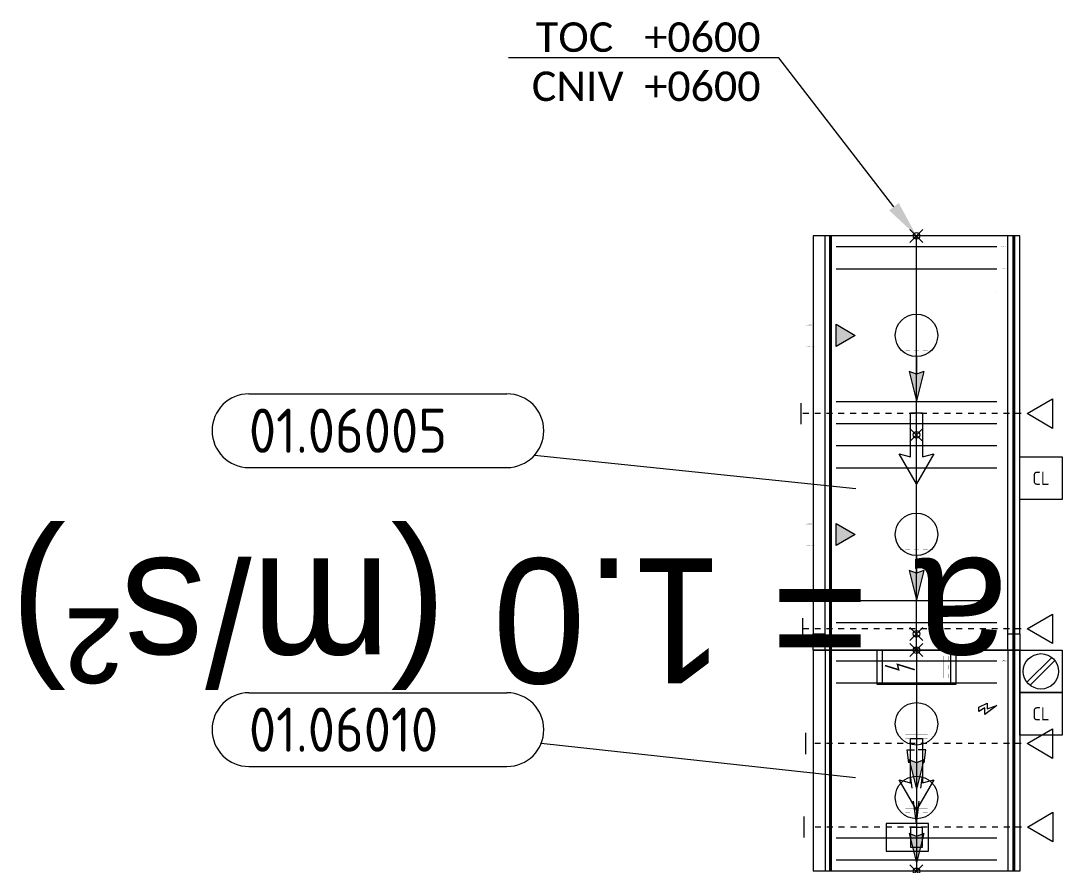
# Model space of a CAD drawing. Header units: millimetres. Extents: x -237058 to -184775, y -34272 to -10386.
# Drawn here: x -219351 to -215820, y -13257 to -10386 of the extents above; entities that cross this region are included whole.
import ezdxf
from ezdxf import colors
from ezdxf.entities.mleader import LeaderData, LeaderLine
from ezdxf.enums import TextEntityAlignment as Align
from ezdxf.math import Vec2, Vec3

# ---------------------------------------------------------------- set-up
doc = ezdxf.new("R2018")
doc.units = ezdxf.units.MM
doc.header["$PDMODE"] = 35
doc.header["$PDSIZE"] = 22
for name, color, linetype in [('0_SA-Comp_230V', 7, 'Continuous'), ('0_SA-Comp_ICE', 4, 'Continuous'), ('0_SA-Comp_Inther', 7, 'Continuous'), ('0_SA-Comp_Profinet', 7, 'Continuous'), ('0_TOC+0600_conv_ICE', 7, 'Continuous'), ('conv_accumulation', 3, 'Continuous'), ('conv_beltside', 74, 'Continuous'), ('conv_centerline', 140, 'Continuous'), ('conv_direction', 30, 'Continuous'), ('conv_e-side', 12, 'Continuous'), ('conv_nodes', 7, 'Continuous'), ('conv_POSNR', 3, 'Continuous'), ('conv_speeds', 7, 'Continuous'), ('conv_type', 7, 'Continuous')]:
    doc.layers.add(name, color=color, linetype=linetype)
doc.layers.add('conv_textures', color=7, linetype='Continuous', true_color=0x5a6e7e)
doc.styles.add('ICE_25', font='calibri.ttf', dxfattribs={"height": 25})
doc.styles.add('Int_Kader_2.0', font='calibri.ttf', dxfattribs={"height": 2})
doc.styles.get("Standard").update_dxf_attribs({"font": 'isocp.shx'})

# ---------------------------------------------------------------- blocks, each defined once
blk = doc.blocks.new('ICE_sub-block_balloon_S')
at = {"layer": 'conv_POSNR'}
for p, q in [((-437.5, 125), (437.5, 125)), ((-437.5, -125), (437.5, -125))]:
    blk.add_line(p, q, dxfattribs=at)
for centre, start, end in [((-437.5, 0), 90, 270), ((437.5, 0), 270, 90)]:
    blk.add_arc(centre, 125, start, end, dxfattribs=at)
blk = doc.blocks.new('ICE_sub-block_direction')
at = {"layer": 'conv_direction'}
for p, q in [((75, 20), (64.6, 58.6)), ((64.6, 58.6), (166.2, 0)), ((-75, -20), (-75, 20)), ((-75, 20), (75, 20)), ((166.2, 0), (64.6, -58.6)), ((75, -20), (-75, -20)), ((64.6, -58.6), (75, -20))]:
    blk.add_line(p, q, dxfattribs=at)
blk = doc.blocks.new('ICE_sub-block_accumulation')
at = {"layer": 'conv_accumulation'}
h = blk.add_hatch(color=256, dxfattribs=at)
h.dxf.hatch_style = 1
h.paths.add_polyline_path([(0, 65), (-37.5, 0), (37.5, 0)])
for p, q in [((-37.5, 0), (0, 65)), ((0, 65), (37.5, 0)), ((37.5, 0), (-37.5, 0))]:
    blk.add_line(p, q, dxfattribs=at)
blk = doc.blocks.new('power_supply_sign')
blk.add_lwpolyline([(0, 0), (30.5, 40.8), (8.7, 40.8), (20.3, 60.9), (5.8, 60.9), (-7.4, 32.6), (11.9, 32.6)], close=True)
blk = doc.blocks.new('*U242')
for p, q in [((0, 350), (0, 310)), ((1350, 350), (0, 350)), ((1350, 310), (1350, 350)), ((1350, 350), (1405, 350)), ((1405, 350), (1405, 310)), ((0, 310), (0, -310)), ((1350, 310), (0, 310)), ((1405, 310), (1350, 310)), ((1405, 310), (1405, -310)), ((0, -310), (0, -350)), ((1350, -310), (0, -310)), ((1350, -350), (1350, -310)), ((1405, -310), (1350, -310)), ((1405, -310), (1405, -350)), ((0, -350), (1350, -350)), ((1405, -350), (1350, -350))]:
    blk.add_line(p, q)
at = {"layer": 'conv_beltside', "const_width": 10}
for points in [[(0, -291.3), (1350, -291.3)], [(1350, -291.3), (1405, -291.3)]]:
    blk.add_lwpolyline(points, dxfattribs=at)
at = {"layer": 'conv_centerline'}
for p, q in [((1350, 0), (0, 0)), ((1405, 0), (1350, 0))]:
    blk.add_line(p, q, dxfattribs=at)
at = {"layer": 'conv_e-side', "const_width": 10}
for points in [[(0, 330), (1350, 330)], [(1350, 330), (1405, 330)]]:
    blk.add_lwpolyline(points, dxfattribs=at)
at = {"layer": 'conv_nodes'}
for p in [(675, 0), (0, 0), (1350, 0), (1405, 0)]:
    blk.add_point(p, dxfattribs=at)
at = {"layer": 'conv_POSNR'}
blk.add_line((744.3, -1295.5), (856.4, -205.8), dxfattribs=at)
at = {"layer": 'conv_textures'}
for p, q in [((37.5, 272.5), (37.5, -272.5)), ((112.5, 272.5), (112.5, -272.5)), ((562.5, 272.5), (562.5, -272.5)), ((637.5, 272.5), (637.5, -272.5)), ((712.5, 272.5), (712.5, -272.5)), ((787.5, 272.5), (787.5, -272.5)), ((1237.5, 272.5), (1237.5, -272.5)), ((1312.5, 272.5), (1312.5, -272.5))]:
    blk.add_line(p, q, dxfattribs=at)
at = {"xscale": -0.0009999999999999434, "yscale": 0.0009999999999999434, "zscale": 0.0009999999999999434, "rotation": 180}
blk.add_blockref('power_supply_sign', (187.5, 272.5), dxfattribs=at)
at = {"rotation": 90.00000000000001}
blk.add_blockref('ICE_sub-block_balloon_S', (660.8, -1826), dxfattribs=at)
at = {"layer": 'conv_accumulation'}
for p in [(337.5, -272.5), (1012.5, -272.5)]:
    blk.add_blockref('ICE_sub-block_accumulation', p, dxfattribs=at)
at = {"layer": 'conv_direction'}
blk.add_blockref('ICE_sub-block_direction', (675, 0), dxfattribs=at)
blk.add_blockref('ICE_sub-block_direction', (675, 0), dxfattribs=at)
at = {"layer": 'conv_POSNR', "flags": 8}
blk.add_attdef('position_number', (735.8, -2263.5), '', height=150, rotation=90, dxfattribs=at)
at = {"layer": 'conv_speeds', "lineweight": 30, "flags": 2}
for tag, p in [('v', (37.5, 310)), ('a', (112.5, 310))]:
    blk.add_attdef(tag, text='', height=25, rotation=270, dxfattribs=at).set_placement(p, align=Align.MIDDLE_LEFT)
at = {"layer": 'conv_type', "style": 'ICE_25', "flags": 10}
blk.add_attdef('identifier', (15, -342.5), '', height=25, dxfattribs=at)
blk = doc.blocks.new('*U243')
for p, q in [((0, 350), (750, 350)), ((0, 310), (0, 350)), ((750, 350), (750, 310)), ((0, 310), (750, 310)), ((0, -310), (0, 310)), ((750, 310), (750, -310)), ((0, -310), (750, -310)), ((0, -350), (0, -310)), ((750, -310), (750, -350)), ((0, -350), (750, -350))]:
    blk.add_line(p, q)
at = {"layer": 'conv_beltside', "const_width": 10}
blk.add_lwpolyline([(0, -291.2), (750, -291.2)], dxfattribs=at)
at = {"layer": 'conv_centerline'}
blk.add_line((0, 0), (750, 0), dxfattribs=at)
at = {"layer": 'conv_e-side', "const_width": 10}
blk.add_lwpolyline([(0, 330), (750, 330)], dxfattribs=at)
at = {"layer": 'conv_nodes'}
for p in [(0, 0), (750, 0)]:
    blk.add_point(p, dxfattribs=at)
at = {"layer": 'conv_POSNR'}
blk.add_line((315.9, -1272.3), (432.4, -206.9), dxfattribs=at)
at = {"layer": 'conv_textures'}
for p, q in [((37.5, 272.5), (37.5, -272.5)), ((112.5, 272.5), (112.5, -272.5)), ((637.5, 272.5), (637.5, -272.5)), ((712.5, 272.5), (712.5, -272.5))]:
    blk.add_line(p, q, dxfattribs=at)
at = {"xscale": -1, "rotation": 180}
blk.add_blockref('power_supply_sign', (187.5, 272.5), dxfattribs=at)
at = {"rotation": 90.00000000000001}
blk.add_blockref('ICE_sub-block_balloon_S', (269.8, -1826), dxfattribs=at)
at = {"layer": 'conv_direction'}
blk.add_blockref('ICE_sub-block_direction', (375, 0), dxfattribs=at)
blk.add_blockref('ICE_sub-block_direction', (375, 0), dxfattribs=at)
at = {"layer": 'conv_POSNR', "flags": 8}
blk.add_attdef('position_number', (344.8, -2263.5), '', height=150, rotation=90, dxfattribs=at)
at = {"layer": 'conv_speeds', "lineweight": 30, "flags": 2}
for tag, p in [('a', (112.5, 310)), ('v', (37.5, 310))]:
    blk.add_attdef(tag, text='', height=25, rotation=270, dxfattribs=at).set_placement(p, align=Align.MIDDLE_LEFT)
at = {"layer": 'conv_type', "style": 'ICE_25', "flags": 10}
blk.add_attdef('identifier', (15, -342.5), '', height=25, dxfattribs=at)
blk = doc.blocks.new('*U45')
at = {"ltscale": 0.5}
blk.add_lwpolyline([(-72, 72), (72, 72), (72, -72), (-72, -72)], close=True, dxfattribs=at)
at = {"insert": (0, 0), "char_height": 45, "width": 90.621, "attachment_point": 5, "rotation": 90}
blk.add_mtext('\\pxqc;CL', dxfattribs=at)
at = {"lineweight": 30}
for tag, p in [('EPLAN_REF', (36, 97)), ('FUNC_REF', (-36, 97))]:
    blk.add_attdef(tag, text='', height=50, rotation=90, dxfattribs=at).set_placement(p, align=Align.MIDDLE_LEFT)
blk = doc.blocks.new('*U230')
at = {"color": 30, "true_color": 0xf8991e}
for points in [[(57.5, 135), (-57.5, 135), (-57.5, -135), (57.5, -135)], [(57.5, 135), (-57.5, 135), (-57.5, 115), (57.5, 115)], [(57.5, -115), (-57.5, -115), (-57.5, -135), (57.5, -135)]]:
    blk.add_lwpolyline(points, close=True, dxfattribs=at)
at = {"ltscale": 0.5, "const_width": 1}
for points in [[(-22.5, 107), (-37.5, 107)], [(7.5, 107), (-7.5, 107)], [(37.5, 107), (22.5, 107)], [(37.5, 92), (-37.5, 92)]]:
    blk.add_lwpolyline(points, dxfattribs=at)
at = {"color": 3, "const_width": 5}
blk.add_lwpolyline([(-5.2, -107), (9.2, -60.4), (-9.2, -64.6), (9, -5.8)], dxfattribs=at)
at = {"lineweight": 30, "flags": 6}
for tag, p in [('FUNC_REF', (-36, -375)), ('EPLAN_REF', (36, -375))]:
    blk.add_attdef(tag, text='', height=50, rotation=90, dxfattribs=at).set_placement(p, align=Align.MIDDLE_RIGHT)
blk = doc.blocks.new('*U104')
at = {"ltscale": 0.5}
h = blk.add_hatch(color=256, dxfattribs=at)
h.dxf.hatch_style = 1
h.paths.add_polyline_path([(132, 0), (122, -25), (222, 0), (122, 25)])
blk.add_line((72, 0), (132, 0))
for p, q in [((122, 25), (132, 0)), ((122, 25), (222, 0)), ((132, 0), (122, -25)), ((122, -25), (222, 0))]:
    blk.add_line(p, q, dxfattribs=at)
at = {"ltscale": 0.5, "const_width": 1}
for points in [[(36, -37.5), (36, 37.5)], [(51, 22.5), (51, 37.5)], [(51, -7.5), (51, 7.5)], [(51, -37.5), (51, -22.5)]]:
    blk.add_lwpolyline(points, dxfattribs=at)
blk.add_circle((0, 0), 72)
at = {"lineweight": 30}
for tag, p in [('FUNC_REF', (-36, -375)), ('EPLAN_REF', (36, -375))]:
    blk.add_attdef(tag, text='', height=50, rotation=90, dxfattribs=at).set_placement(p, align=Align.MIDDLE_RIGHT)
blk = doc.blocks.new('*U105')
at = {"ltscale": 0.5}
h = blk.add_hatch(color=256, dxfattribs=at)
h.dxf.hatch_style = 1
h.paths.add_polyline_path([(132, 0), (122, -25), (222, 0), (122, 25)])
blk.add_line((72, 0), (132, 0))
for p, q in [((122, 25), (132, 0)), ((122, 25), (222, 0)), ((132, 0), (122, -25)), ((122, -25), (222, 0))]:
    blk.add_line(p, q, dxfattribs=at)
at = {"ltscale": 0.5, "const_width": 1}
for points in [[(36, -37.5), (36, 37.5)], [(51, 22.5), (51, 37.5)], [(51, -7.5), (51, 7.5)], [(51, -37.5), (51, -22.5)]]:
    blk.add_lwpolyline(points, dxfattribs=at)
blk.add_circle((0, 0), 72)
at = {"lineweight": 30}
for tag, p in [('FUNC_REF', (-36, -375)), ('EPLAN_REF', (36, -375))]:
    blk.add_attdef(tag, text='', height=50, rotation=90, dxfattribs=at).set_placement(p, align=Align.MIDDLE_RIGHT)
blk = doc.blocks.new('*U107')
at = {"ltscale": 0.5}
for p, q in [((-50, 86.6), (50, 86.6)), ((0, 0), (-50, 86.6)), ((50, 86.6), (0, 0)), ((36, -766.5), (-36, -766.5))]:
    blk.add_line(p, q, dxfattribs=at)
for p, q in [((0, -20), (0, -40)), ((0, -60), (0, -80)), ((0, -100), (0, -120)), ((0, -140), (0, -160)), ((0, -180), (0, -200)), ((0, -220), (0, -240)), ((0, -260), (0, -280)), ((0, -300), (0, -320)), ((0, -340), (0, -360)), ((0, -380), (0, -400)), ((0, -420), (0, -440)), ((0, -460), (0, -480)), ((0, -500), (0, -520)), ((0, -540), (0, -560)), ((0, -580), (0, -600)), ((0, -620), (0, -640)), ((0, -660), (0, -680)), ((0, -700), (0, -720)), ((0, -740), (0, -760))]:
    blk.add_line(p, q)
at = {"lineweight": 30}
for tag, p in [('FUNC_REF', (-36, 111.6)), ('EPLAN_REF', (36, 111.6))]:
    blk.add_attdef(tag, text='', height=50, rotation=90, dxfattribs=at).set_placement(p, align=Align.MIDDLE_LEFT)
blk = doc.blocks.new('*U106')
at = {"ltscale": 0.5}
for p, q in [((-50, 86.6), (50, 86.6)), ((0, 0), (-50, 86.6)), ((50, 86.6), (0, 0)), ((36, -760.8), (-36, -760.8))]:
    blk.add_line(p, q, dxfattribs=at)
for p, q in [((0, -20), (0, -40)), ((0, -60), (0, -80)), ((0, -100), (0, -120)), ((0, -140), (0, -160)), ((0, -180), (0, -200)), ((0, -220), (0, -240)), ((0, -260), (0, -280)), ((0, -300), (0, -320)), ((0, -340), (0, -360)), ((0, -380), (0, -400)), ((0, -420), (0, -440)), ((0, -460), (0, -480)), ((0, -500), (0, -520)), ((0, -540), (0, -560)), ((0, -580), (0, -600)), ((0, -620), (0, -640)), ((0, -660), (0, -680)), ((0, -700), (0, -720)), ((0, -740), (0, -760))]:
    blk.add_line(p, q)
at = {"lineweight": 30}
for tag, p in [('FUNC_REF', (-36, 111.6)), ('EPLAN_REF', (36, 111.6))]:
    blk.add_attdef(tag, text='', height=50, rotation=90, dxfattribs=at).set_placement(p, align=Align.MIDDLE_LEFT)
blk = doc.blocks.new('*U103')
for p, q in [((36.8, -47.4), (-47.4, 36.8)), ((47.4, -36.8), (-36.8, 47.4))]:
    blk.add_line(p, q)
at = {"ltscale": 0.5}
blk.add_lwpolyline([(-72, 72), (72, 72), (72, -72), (-72, -72)], close=True, dxfattribs=at)
blk.add_circle((0, 0), 60)
at = {"lineweight": 30}
for tag, p in [('EPLAN_REF', (36, 97)), ('FUNC_REF', (-36, 97))]:
    blk.add_attdef(tag, text='', height=50, rotation=90, dxfattribs=at).set_placement(p, align=Align.MIDDLE_LEFT)
blk = doc.blocks.new('*U108')
at = {"ltscale": 0.5}
for p, q in [((-50, 86.6), (50, 86.6)), ((0, 0), (-50, 86.6)), ((50, 86.6), (0, 0)), ((36, -756.6), (-36, -756.6))]:
    blk.add_line(p, q, dxfattribs=at)
for p, q in [((0, -20), (0, -40)), ((0, -60), (0, -80)), ((0, -100), (0, -120)), ((0, -140), (0, -160)), ((0, -180), (0, -200)), ((0, -220), (0, -240)), ((0, -260), (0, -280)), ((0, -300), (0, -320)), ((0, -340), (0, -360)), ((0, -380), (0, -400)), ((0, -420), (0, -440)), ((0, -460), (0, -480)), ((0, -500), (0, -520)), ((0, -540), (0, -560)), ((0, -580), (0, -600)), ((0, -620), (0, -640)), ((0, -660), (0, -680)), ((0, -700), (0, -720))]:
    blk.add_line(p, q)
at = {"lineweight": 30}
for tag, p in [('FUNC_REF', (14, 111.6)), ('EPLAN_REF', (86, 111.6))]:
    blk.add_attdef(tag, text='', height=50, rotation=90, dxfattribs=at).set_placement(p, align=Align.MIDDLE_LEFT)
blk = doc.blocks.new('*U109')
at = {"ltscale": 0.5}
h = blk.add_hatch(color=256, dxfattribs=at)
h.dxf.hatch_style = 1
h.paths.add_polyline_path([(132, 0), (122, -25), (222, 0), (122, 25)])
blk.add_line((72, 0), (132, 0))
for p, q in [((122, 25), (132, 0)), ((122, 25), (222, 0)), ((132, 0), (122, -25)), ((122, -25), (222, 0))]:
    blk.add_line(p, q, dxfattribs=at)
at = {"ltscale": 0.5, "const_width": 1}
for points in [[(36, -37.5), (36, 37.5)], [(51, 22.5), (51, 37.5)], [(51, -7.5), (51, 7.5)], [(51, -37.5), (51, -22.5)]]:
    blk.add_lwpolyline(points, dxfattribs=at)
blk.add_circle((0, 0), 72)
at = {"lineweight": 30}
for tag, p in [('FUNC_REF', (-36, -377.9)), ('EPLAN_REF', (36, -377.9))]:
    blk.add_attdef(tag, text='', height=50, rotation=90, dxfattribs=at).set_placement(p, align=Align.MIDDLE_RIGHT)
blk = doc.blocks.new('*U310')
for p, q in [((0, 296.9), (25, 296.9)), ((5.4, 253.5), (0, 296.9)), ((62.5, 296.9), (37.5, 296.9)), ((57.1, 253.5), (62.5, 296.9)), ((16.3, 166.6), (10.9, 210.1)), ((46.2, 166.6), (51.6, 210.1)), ((31.2, 46.9), (21.7, 123.2)), ((31.2, 46.9), (40.8, 123.2))]:
    blk.add_line(p, q)
for points in [[(-72, -46.9), (72, -46.9), (72, 46.9), (-72, 46.9)], [(50, 34.4), (50, -34.4), (12.5, -34.4), (12.5, 34.4)]]:
    blk.add_lwpolyline(points, close=True)
at = {"lineweight": 30, "flags": 78}
for tag, p in [('FUNC_REF', (519, 165.3)), ('EPLAN_REF', (519, 93.3))]:
    blk.add_attdef(tag, text='', height=50, dxfattribs=at).set_placement(p, align=Align.MIDDLE_LEFT)
blk = doc.blocks.new('*U309')
at = {"ltscale": 0.5}
for p, q in [((-50, 86.6), (50, 86.6)), ((0, 0), (-50, 86.6)), ((50, 86.6), (0, 0)), ((36, -750), (-36, -750))]:
    blk.add_line(p, q, dxfattribs=at)
for p, q in [((0, -20), (0, -40)), ((0, -60), (0, -80)), ((0, -100), (0, -120)), ((0, -140), (0, -160)), ((0, -180), (0, -200)), ((0, -220), (0, -240)), ((0, -260), (0, -280)), ((0, -300), (0, -320)), ((0, -340), (0, -360)), ((0, -380), (0, -400)), ((0, -420), (0, -440)), ((0, -460), (0, -480)), ((0, -500), (0, -520)), ((0, -540), (0, -560)), ((0, -580), (0, -600)), ((0, -620), (0, -640)), ((0, -660), (0, -680)), ((0, -700), (0, -720))]:
    blk.add_line(p, q)
at = {"lineweight": 30, "flags": 54}
for tag, p in [('FUNC_REF', (14, 111.6)), ('EPLAN_REF', (86, 111.6))]:
    blk.add_attdef(tag, text='', height=50, rotation=90, dxfattribs=at).set_placement(p, align=Align.MIDDLE_LEFT)

msp = doc.modelspace()

# ---------------------------------------------------------------- block references
at = {"layer": '0_SA-Comp_230V', "rotation": 270}
for name, p in [('*U230', (-216314.1, -12578.2)), ('*U103', (-215892.1, -12592.7))]:
    msp.add_blockref(name, p, dxfattribs=at)
at = {"layer": '0_SA-Comp_ICE'}
ref = msp.add_blockref('*U104', (-216314.1, -11453.2), dxfattribs=dict(at, rotation=270))
lines = msp.add_mtext('M1_0106005', dxfattribs={"layer": '0', "insert": (-216689.1, -11417.2), "char_height": 2.5, "attachment_point": 1})
ref.add_attrib('FUNC_REF', '', (-216689.1, -11417.2), dxfattribs={"flags": 74}).embed_mtext(lines)
lines = msp.add_mtext('=Z01+06005-502M2', dxfattribs={"layer": '0', "insert": (-216689.1, -11489.2), "char_height": 2.5, "attachment_point": 1})
ref.add_attrib('EPLAN_REF', '', (-216689.1, -11489.2), dxfattribs={"flags": 74}).embed_mtext(lines)
at = {"layer": '0_SA-Comp_ICE', "rotation": 270}
for name, p in [('*U107', (-215939.1, -11718.7)), ('*U106', (-215939.1, -12448.7)), ('*U109', (-216314.1, -12770.7)), ('*U109', (-216314.1, -13020.7)), ('*U108', (-215938, -13120.7))]:
    msp.add_blockref(name, p, dxfattribs=at)
at = {"layer": '0_SA-Comp_ICE'}
ref = msp.add_blockref('*U105', (-216314.1, -12128.2), dxfattribs=dict(at, rotation=270))
lines = msp.add_mtext('M2_0106005', dxfattribs={"layer": '0', "insert": (-216689.1, -12092.2), "char_height": 2.5, "attachment_point": 1})
ref.add_attrib('FUNC_REF', '', (-216689.1, -12092.2), dxfattribs={"flags": 74}).embed_mtext(lines)
lines = msp.add_mtext('=Z01+06005-502M7', dxfattribs={"layer": '0', "insert": (-216689.1, -12164.2), "char_height": 2.5, "attachment_point": 1})
ref.add_attrib('EPLAN_REF', '', (-216689.1, -12164.2), dxfattribs={"flags": 74}).embed_mtext(lines)
at = {"layer": '0_SA-Comp_Inther', "rotation": 270}
msp.add_blockref('*U309', (-215939.1, -12837.8), dxfattribs=at)
at = {"layer": '0_SA-Comp_Profinet', "rotation": 270}
for p in [(-215892.1, -11937.7), (-215892.1, -12736.7)]:
    msp.add_blockref('*U45', p, dxfattribs=at)
at = {"layer": '0_SA-Comp_Profinet'}
msp.add_blockref('*U310', (-216345.4, -13156), dxfattribs=at)
at = {"layer": '0_TOC+0600_conv_ICE'}
ref = msp.add_blockref('*U242', (-216314.1, -11115.7), dxfattribs=dict(at, rotation=270))
ref.add_attrib('position_number', '01.06005', (-218577.6, -11851.5), dxfattribs={"layer": 'conv_POSNR', "height": 150})
lines = msp.add_mtext('v = 0.70 (m/s)', dxfattribs={"layer": 'conv_speeds', "insert": (-216004.1, -11153.2), "char_height": 2.5, "attachment_point": 1, "rotation": 180})
ref.add_attrib('v', '', (-216004.1, -11153.2)).embed_mtext(lines)
lines = msp.add_mtext('a = 1.0 (m/s²)', dxfattribs={"layer": 'conv_speeds', "insert": (-216004.1, -11228.2), "char_height": 2.5, "attachment_point": 1, "rotation": 180})
ref.add_attrib('a', '', (-216004.1, -11228.2)).embed_mtext(lines)
ref = msp.add_blockref('*U243', (-216314.1, -12520.7), dxfattribs=dict(at, rotation=270))
ref.add_attrib('position_number', '01.06010', (-218577.6, -12865.4), dxfattribs={"layer": 'conv_POSNR', "height": 150})
lines = msp.add_mtext('v= 0.70 (m/s)', dxfattribs={"layer": 'conv_speeds', "insert": (-216004.1, -12558.2), "char_height": 2.5, "attachment_point": 1, "rotation": 180})
ref.add_attrib('v', '', (-216004.1, -12558.2)).embed_mtext(lines)
lines = msp.add_mtext('a = 1.0 (m/s²) ', dxfattribs={"layer": 'conv_speeds', "insert": (-216004.1, -12633.2), "char_height": 423.372, "attachment_point": 1, "rotation": 180})
ref.add_attrib('a', '', (-216004.1, -12633.2)).embed_mtext(lines)

# ---------------------------------------------------------------- leaders
ml = msp.add_multileader_mtext('Standard', dxfattribs=at)
ml.set_content('TOC  ^I+0600^JCNIV  +0600', color=256, style='Int_Kader_2.0')
ml.set_leader_properties(color=256)
ml.build(insert=Vec2(0, 0))
ml.multileader.update_dxf_attribs({"text_right_attachment_type": 6, "dogleg_length": 1, "arrow_head_size": 125, "scale": 50})
ctx = ml.context
ctx.base_point, ctx.scale, ctx.char_height, ctx.arrow_head_size, ctx.landing_gap_size, ctx.plane_origin = Vec3(-217642.4, -10442.3), 50, 100, 125, 12.5, Vec3(-216310.4, -11113.8)
ctx.right_attachment, ctx.text_align_type = 6, 2
notes = []
notes.append((ctx, [(1, (1, 1, 0), (-216780.4, -10511.6), (-1, 0), 50, [(0, [(-216314.1, -11115.7)], 0, [])])]))
ctx.mtext.insert, ctx.mtext.alignment, ctx.mtext.flow_direction = Vec3(-216842.9, -10391.6), 3, 5
for ctx, leaders in notes:
    for number, flags, end, landing, length, lines in leaders:
        leader = LeaderData()
        leader.index, (leader.has_last_leader_line, leader.has_dogleg_vector, leader.attachment_direction) = number, flags
        leader.last_leader_point, leader.dogleg_vector, leader.dogleg_length = Vec3(end), Vec3(landing), length
        for number, points, colour, breaks in lines:
            line = LeaderLine()
            line.index, line.vertices, line.color, line.breaks = number, Vec3.list(points), colors.encode_raw_color(colour), breaks
            leader.lines.append(line)
        ctx.leaders.append(leader)

doc.saveas('drawing.dxf')
